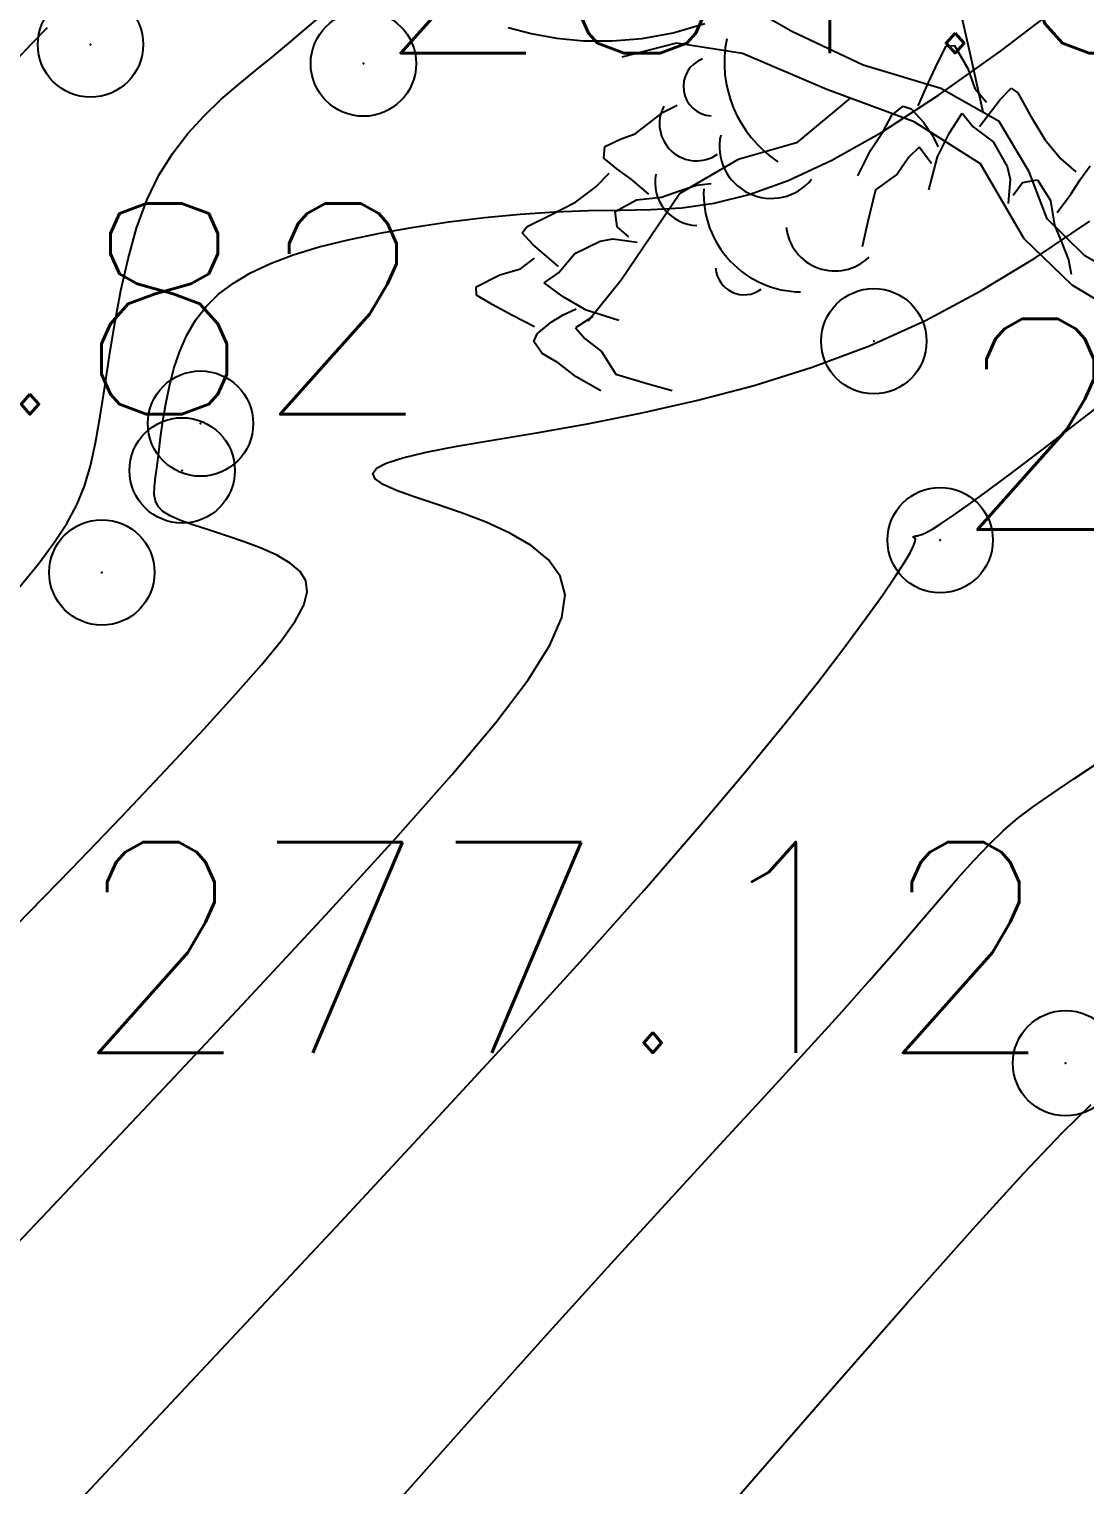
# Model space of a CAD drawing. Header units: millimetres. Extents: x 524954 to 526204, y 9523489 to 9524010.
# Drawn here: x 526012.23 to 526017.24, y 9523735.46 to 9523742.37 of the extents above; entities that cross this region are included whole.
import ezdxf
from ezdxf.enums import TextEntityAlignment as Align

# ---------------------------------------------------------------- set-up
doc = ezdxf.new("R2010")
doc.units = ezdxf.units.MM
doc.header["$PDMODE"] = 32
doc.header["$PDSIZE"] = 0.5
doc.linetypes.add('ACAD_ISO12W100', pattern=[21, 12, -3, 0, -3, 0, -3])
for name, color, linetype in [('Arbre', 34, 'ACAD_ISO12W100'), ('CN_01_00', 3, 'Continuous'), ('CN_02_00', 4, 'Continuous'), ('CN_10_00', 1, 'Continuous'), ('TopoAlt', 3, 'Continuous'), ('TOPOJIS', 7, 'Continuous')]:
    doc.layers.add(name, color=color, linetype=linetype)
doc.styles.add('Simplex 1.0', font='Simplex.shx', dxfattribs={"width": 0.99, "height": 1})

# ---------------------------------------------------------------- blocks, each defined once
blk = doc.blocks.new('TCPOINT M')
at = {"color": 0}
blk.add_point((0, 0), dxfattribs=at)
at = {"layer": 'TopoAlt', "style": 'Simplex 1.0', "width": 0.99}
blk.add_attdef('ALT', (0.15, 0.15), '', height=1, dxfattribs=at)
blk = doc.blocks.new('v088')
at = {"linetype": 'Continuous'}
for p, q in [((-1.5592, 4.9668), (-1.6346, 5.3011)), ((-2.4003, 5.0425), (-2.6206, 5.1685)), ((-2.9464, 4.9876), (-3.2062, 4.92)), ((-2.6344, 4.9381), (-2.9464, 4.9876)), ((-2.0611, 4.8817), (-2.4003, 5.0425)), ((-2.2328, 4.7662), (-2.6344, 4.9381)), ((-1.4917, 4.6586), (-1.5592, 4.9668)), ((-1.6919, 4.7713), (-2.0611, 4.8817)), ((-1.415, 4.6154), (-1.6919, 4.7713)), ((-2.1227, 4.7254), (-2.3768, 4.5144)), ((-1.8192, 4.6131), (-2.2328, 4.7662)), ((-1.5041, 4.4145), (-1.8192, 4.6131)), ((-1.2732, 4.3758), (-1.415, 4.6154)), ((-2.3768, 4.5144), (-2.655, 4.434)), ((-2.655, 4.434), (-2.9315, 4.2727)), ((-1.2976, 4.0581), (-1.5041, 4.4145)), ((-1.1877, 4.1537), (-1.2732, 4.3758)), ((-2.9315, 4.2727), (-3.209, 3.8627)), ((-1.0099, 3.9771), (-1.1877, 4.1537)), ((-1.0692, 3.839), (-1.2976, 4.0581)), ((-0.8085, 3.8631), (-1.0099, 3.9771)), ((-3.209, 3.8627), (-3.3666, 3.6666)), ((-0.6849, 3.6045), (-1.0692, 3.839))]:
    blk.add_line(p, q, dxfattribs=at)
at = {"color": 3, "linetype": 'Continuous'}
for p, q in [((-1.6668, 4.9726), (-1.6283, 4.976)), ((-1.6283, 4.976), (-1.5645, 4.8667)), ((-1.7068, 4.8945), (-1.6668, 4.9726)), ((-1.7514, 4.7999), (-1.7068, 4.8945)), ((-1.5645, 4.8667), (-1.5307, 4.7714)), ((-1.8008, 4.6887), (-1.7514, 4.7999)), ((-1.5307, 4.7714), (-1.4755, 4.7074)), ((-1.4112, 4.7196), (-1.3587, 4.7727)), ((-1.3587, 4.7727), (-1.3272, 4.7513)), ((-1.5083, 4.5916), (-1.4112, 4.7196)), ((-1.3272, 4.7513), (-1.2679, 4.6451)), ((-3.1435, 4.5571), (-3.0095, 4.66)), ((-3.0095, 4.66), (-2.9439, 4.6918)), ((-1.9657, 4.5674), (-1.9257, 4.6454)), ((-1.9257, 4.6454), (-1.871, 4.6871)), ((-1.871, 4.6871), (-1.8334, 4.6747)), ((-1.8334, 4.6747), (-1.7744, 4.6115)), ((-1.6512, 4.5605), (-1.5907, 4.6542)), ((-1.5907, 4.6542), (-1.5392, 4.5896)), ((-1.2679, 4.6451), (-1.1988, 4.529)), ((-2.0269, 4.4774), (-1.9657, 4.5674)), ((-1.7744, 4.6115), (-1.7365, 4.5561)), ((-1.7081, 4.4479), (-1.6512, 4.5605)), ((-1.5392, 4.5896), (-1.4434, 4.5178)), ((-3.2911, 4.4407), (-3.2867, 4.4956)), ((-3.2867, 4.4956), (-3.2101, 4.5328)), ((-3.2101, 4.5328), (-3.1435, 4.5571)), ((-1.7952, 4.494), (-1.8447, 4.4455)), ((-1.7371, 4.415), (-1.7952, 4.494)), ((-1.7365, 4.5561), (-1.7054, 4.4954)), ((-1.4434, 4.5178), (-1.3781, 4.401)), ((-1.1988, 4.529), (-1.1228, 4.4377)), ((-3.2303, 4.3905), (-3.2911, 4.4407)), ((-2.0862, 4.3565), (-2.0269, 4.4774)), ((-1.8447, 4.4455), (-1.8998, 4.3645)), ((-1.7488, 4.2914), (-1.7081, 4.4479)), ((-1.1228, 4.4377), (-1.0524, 4.3767)), ((-3.3314, 4.3035), (-3.2664, 4.3702)), ((-3.1617, 4.3413), (-3.2303, 4.3905)), ((-1.8998, 4.3645), (-2.0031, 4.2901)), ((-1.3781, 4.401), (-1.3629, 4.3412)), ((-1.0302, 4.3418), (-0.9835, 4.4054)), ((-3.4268, 4.2328), (-3.3314, 4.3035)), ((-3.0788, 4.2707), (-3.1617, 4.3413)), ((-3.0186, 4.2553), (-2.9333, 4.2859)), ((-2.9333, 4.2859), (-2.8514, 4.3121)), ((-2.8514, 4.3121), (-2.7828, 4.3211)), ((-2.0031, 4.2901), (-2.0401, 4.1343)), ((-1.3629, 4.3412), (-1.3723, 4.2259)), ((-1.3485, 4.2656), (-1.3049, 4.3248)), ((-1.3049, 4.3248), (-1.2331, 4.3384)), ((-1.2331, 4.3384), (-1.1715, 4.2405)), ((-1.0754, 4.2705), (-1.0302, 4.3418)), ((-3.5467, 4.1705), (-3.4268, 4.2328)), ((-3.2386, 4.1877), (-3.1373, 4.2436)), ((-3.1373, 4.2436), (-3.0186, 4.2553)), ((-1.1715, 4.2405), (-1.153, 4.1227)), ((-1.1411, 4.1837), (-1.0754, 4.2705)), ((-3.6561, 4.1174), (-3.5467, 4.1705)), ((-3.2291, 4.1152), (-3.2386, 4.1877)), ((-3.6793, 4.0872), (-3.6561, 4.1174)), ((-3.6294, 4.0317), (-3.6793, 4.0872)), ((-3.1725, 4.0683), (-3.2291, 4.1152)), ((-2.0401, 4.1343), (-2.0653, 4.0199)), ((-1.153, 4.1227), (-1.1176, 4.0393)), ((-3.5071, 3.9275), (-3.6294, 4.0317)), ((-3.4297, 3.988), (-3.3093, 4.0465)), ((-3.3093, 4.0465), (-3.2488, 4.0583)), ((-3.2488, 4.0583), (-3.1342, 4.0423)), ((-1.1176, 4.0393), (-1.0867, 3.9591)), ((-3.6878, 3.9154), (-3.6208, 3.9668)), ((-3.5069, 3.8964), (-3.4297, 3.988)), ((-1.0867, 3.9591), (-1.0738, 3.891)), ((-3.8977, 3.8297), (-3.785, 3.8871)), ((-3.785, 3.8871), (-3.6878, 3.9154)), ((-3.5743, 3.8488), (-3.5069, 3.8964)), ((-3.8965, 3.791), (-3.8977, 3.8297)), ((-3.4842, 3.783), (-3.5743, 3.8488)), ((-3.8209, 3.7466), (-3.8965, 3.791)), ((-3.729, 3.6966), (-3.8209, 3.7466)), ((-3.3751, 3.7197), (-3.4842, 3.783)), ((-3.6208, 3.641), (-3.729, 3.6966)), ((-3.6087, 3.6076), (-3.5422, 3.6629)), ((-3.5422, 3.6629), (-3.4847, 3.6976)), ((-3.4847, 3.6976), (-3.4223, 3.7252)), ((-3.3439, 3.6889), (-3.4261, 3.6355)), ((-3.2212, 3.6701), (-3.3751, 3.7197)), ((-3.6232, 3.5708), (-3.6087, 3.6076)), ((-3.4261, 3.6355), (-3.3805, 3.5833)), ((-3.5847, 3.5138), (-3.6232, 3.5708)), ((-3.3805, 3.5833), (-3.3028, 3.5236)), ((-3.5091, 3.4694), (-3.5847, 3.5138)), ((-3.4228, 3.4031), (-3.5091, 3.4694)), ((-3.3028, 3.5236), (-3.2344, 3.4162)), ((-3.3055, 3.337), (-3.4228, 3.4031)), ((-3.2344, 3.4162), (-3.081, 3.3703)), ((-3.081, 3.3703), (-2.9682, 3.3386))]:
    blk.add_line(p, q, dxfattribs=at)
for centre, major_axis, start_param, end_param in [((-2.1547, 4.8961), (-0.3995, 0.3995), 0.587708, 1.773422), ((-2.774, 4.7815), (-0.099, 0.099), -0.421529, 2.292047), ((-2.8514, 4.6047), (-0.1246, 0.1246), 0.293965, 2.957824), ((-2.4968, 4.4965), (0.1741, 0.1741), 2.133893, 4.816631), ((-2.8441, 4.3258), (-0.1445, 0.1445), 0.590553, 2.325666), ((-2.352, 4.2724), (0.3298, 0.3298), 2.307735, 3.914618), ((-2.1954, 4.1377), (0.1641, 0.1641), 2.463212, 4.701636), ((-2.6253, 3.929), (0.0964, 0.0964), 2.435534, 4.557933)]:
    blk.add_ellipse(centre, major_axis=major_axis, ratio=1, start_param=start_param, end_param=end_param, dxfattribs=at)

msp = doc.modelspace()

# ---------------------------------------------------------------- linework, layer by layer
at = {"layer": 'CN_01_00', "flags": 128}
for points, elevation in [([(526012.1652, 9523738.1137), (526012.4275, 9523738.3829), (526012.6647, 9523738.6303), (526012.8749, 9523738.853), (526013.0562, 9523739.0479), (526013.2072, 9523739.2133), (526013.3286, 9523739.3513), (526013.4219, 9523739.4654), (526013.4883, 9523739.5588), (526013.5292, 9523739.635), (526013.5459, 9523739.6974), (526013.5397, 9523739.7492), (526013.512, 9523739.7939), (526013.4646, 9523739.8342), (526013.4015, 9523739.8711), (526013.3272, 9523739.9048), (526013.2461, 9523739.9357), (526013.1628, 9523739.9639), (526013.0817, 9523739.99), (526013.0073, 9523740.0141), (526012.9442, 9523740.0366), (526012.8958, 9523740.0579), (526012.8611, 9523740.0795), (526012.8382, 9523740.1027), (526012.8253, 9523740.129), (526012.8202, 9523740.1599), (526012.8212, 9523740.1969), (526012.8262, 9523740.2414), (526012.8333, 9523740.295), (526012.841, 9523740.3585), (526012.8498, 9523740.4304), (526012.8606, 9523740.5084), (526012.8742, 9523740.5906), (526012.8915, 9523740.6746), (526012.9135, 9523740.7584), (526012.941, 9523740.8397), (526012.975, 9523740.9165), (526013.0163, 9523740.987), (526013.0661, 9523741.0513), (526013.1254, 9523741.1099), (526013.1952, 9523741.1632), (526013.2767, 9523741.2119), (526013.3709, 9523741.2563), (526013.4789, 9523741.297), (526013.6018, 9523741.3345), (526013.7399, 9523741.3692), (526013.8907, 9523741.4008), (526014.051, 9523741.4291), (526014.2175, 9523741.4536), (526014.3869, 9523741.474), (526014.556, 9523741.4901), (526014.7216, 9523741.5013), (526014.8804, 9523741.5075), (526015.0306, 9523741.5093), (526015.1764, 9523741.5117), (526015.3234, 9523741.5209), (526015.4772, 9523741.5428), (526015.6433, 9523741.5836), (526015.8274, 9523741.6493), (526016.0351, 9523741.746), (526016.272, 9523741.8798), (526016.5413, 9523742.0544), (526016.8361, 9523742.2643), (526017.1473, 9523742.5016)], 281), ([(526012.1663, 9523742.2235), (526012.239, 9523742.3006), (526012.3128, 9523742.3758)], 283), ([(526012.4248, 9523735.3407), (526012.8513, 9523735.7962), (526013.2813, 9523736.2548), (526013.7049, 9523736.7076), (526014.1126, 9523737.1456), (526014.4945, 9523737.5597), (526014.8409, 9523737.9409), (526015.1444, 9523738.2821), (526015.4058, 9523738.5835), (526015.6286, 9523738.8475), (526015.816, 9523739.0763), (526015.9713, 9523739.2722), (526016.0976, 9523739.4372), (526016.1983, 9523739.5738), (526016.2766, 9523739.6842), (526016.3356, 9523739.7706), (526016.3781, 9523739.836), (526016.4065, 9523739.8834), (526016.4234, 9523739.9157), (526016.4314, 9523739.936), (526016.4328, 9523739.9471), (526016.4304, 9523739.9522), (526016.4266, 9523739.9542), (526016.4235, 9523739.9556), (526016.4217, 9523739.9568), (526016.4212, 9523739.9581), (526016.422, 9523739.9592), (526016.4242, 9523739.9604), (526016.428, 9523739.9616), (526016.4333, 9523739.9629), (526016.4402, 9523739.9642), (526016.4492, 9523739.9661), (526016.4625, 9523739.9704), (526016.4827, 9523739.9795), (526016.5125, 9523739.9958), (526016.5544, 9523740.0217), (526016.6112, 9523740.0595), (526016.6854, 9523740.1115), (526016.7795, 9523740.1802), (526016.8966, 9523740.2679), (526017.0401, 9523740.3772), (526017.2139, 9523740.5105), (526017.4218, 9523740.6705)], 279), ([(526015.5708, 9523735.3809), (526016.0135, 9523735.8904), (526016.3963, 9523736.3267), (526016.7051, 9523736.6732), (526016.9457, 9523736.9366), (526017.1291, 9523737.1293), (526017.2662, 9523737.2638)], 277)]:
    msp.add_lwpolyline(points, dxfattribs=dict(at, elevation=elevation))
at = {"layer": 'CN_02_00', "flags": 128}
for points, elevation in [([(526012.1772, 9523739.7175), (526012.2706, 9523739.8313), (526012.3457, 9523739.9312), (526012.4052, 9523740.0223), (526012.4518, 9523740.11), (526012.4882, 9523740.1996), (526012.5172, 9523740.2964), (526012.5416, 9523740.4057), (526012.5637, 9523740.5312), (526012.5854, 9523740.6702), (526012.608, 9523740.8187), (526012.633, 9523740.9724), (526012.6617, 9523741.1272), (526012.6956, 9523741.279), (526012.7361, 9523741.4235), (526012.7847, 9523741.5566), (526012.8423, 9523741.6752), (526012.9077, 9523741.7802), (526012.9796, 9523741.8736), (526013.0563, 9523741.9575), (526013.1364, 9523742.0338), (526013.2182, 9523742.1045), (526013.3003, 9523742.1716), (526013.381, 9523742.2371), (526013.4591, 9523742.3024), (526013.5343, 9523742.3663), (526013.6064, 9523742.4268)], 282), ([(526014.4987, 9523742.3768), (526014.6083, 9523742.3478), (526014.7283, 9523742.3261), (526014.8573, 9523742.3136), (526014.9936, 9523742.3122), (526015.1359, 9523742.3241), (526015.2825, 9523742.3511), (526015.4321, 9523742.3953)], 282), ([(526013.9602, 9523735.3625), (526014.3407, 9523735.7913), (526014.6827, 9523736.1726), (526014.9889, 9523736.5106), (526015.2618, 9523736.8091), (526015.5039, 9523737.0724), (526015.7177, 9523737.3044), (526015.9056, 9523737.5092), (526016.0703, 9523737.6908), (526016.2142, 9523737.8528), (526016.3399, 9523737.9971), (526016.4498, 9523738.125), (526016.5464, 9523738.2377), (526016.6322, 9523738.3367), (526016.7097, 9523738.4233), (526016.7814, 9523738.4988), (526016.8499, 9523738.5646), (526016.9183, 9523738.6228), (526016.9924, 9523738.6788), (526017.0788, 9523738.739), (526017.184, 9523738.8095), (526017.3147, 9523738.8966)], 278)]:
    msp.add_lwpolyline(points, dxfattribs=dict(at, elevation=elevation))
at = {"layer": 'CN_10_00', "elevation": 280, "flags": 128}
msp.add_lwpolyline([(526011.8197, 9523736.2379), (526012.3144, 9523736.7584), (526012.7931, 9523737.2649), (526013.2384, 9523737.7396), (526013.6334, 9523738.1648), (526013.9643, 9523738.5269), (526014.232, 9523738.8289), (526014.4405, 9523739.0777), (526014.5943, 9523739.2806), (526014.6976, 9523739.4444), (526014.7546, 9523739.5763), (526014.7695, 9523739.6834), (526014.7467, 9523739.7726), (526014.6909, 9523739.85), (526014.6088, 9523739.9178), (526014.5077, 9523739.9768), (526014.3948, 9523740.0282), (526014.2774, 9523740.073), (526014.1626, 9523740.1123), (526014.0578, 9523740.147), (526013.9702, 9523740.1782), (526013.9061, 9523740.2068), (526013.8677, 9523740.2336), (526013.8565, 9523740.2591), (526013.8738, 9523740.284), (526013.921, 9523740.3088), (526013.9993, 9523740.3341), (526014.1103, 9523740.3605), (526014.2551, 9523740.3887), (526014.4342, 9523740.4194), (526014.643, 9523740.4544), (526014.8761, 9523740.4957), (526015.1281, 9523740.5452), (526015.3933, 9523740.6051), (526015.6664, 9523740.6771), (526015.9418, 9523740.7633), (526016.2141, 9523740.8658), (526016.4792, 9523740.9861), (526016.7394, 9523741.1247), (526016.9984, 9523741.2818), (526017.26, 9523741.4573)], dxfattribs=at)

# ---------------------------------------------------------------- block references
at = {"layer": 'Arbre'}
msp.add_blockref('v088', (526018.2451, 9523737.315), dxfattribs=at)
at = {"layer": 'TOPOJIS'}
ref = msp.add_blockref('TCPOINT M', (526013.8124, 9523742.2046, 281.65), dxfattribs=at)
ref.add_attrib('ALT', '281.65', (526013.8624, 9523742.2546, 281.65), dxfattribs={"layer": 'TopoAlt', "height": 1, "style": 'Simplex 1.0', "width": 0.99})
for p in [(526012.5175, 9523742.2954, 282.78), (526016.2347, 9523740.8871, 280.31), (526013.0393, 9523740.4962, 280.33), (526012.9524, 9523740.2741, 280.28), (526012.5714, 9523739.7898, 281.84)]:
    msp.add_blockref('TCPOINT M', p, dxfattribs=at)
ref = msp.add_blockref('TCPOINT M', (526009.4223, 9523740.4907, 283.82), dxfattribs=at)
ref.add_attrib('ALT', '283.82', (526009.4723, 9523740.5407, 283.82), dxfattribs={"layer": 'TopoAlt', "height": 1, "style": 'Simplex 1.0', "width": 0.99})
ref = msp.add_blockref('TCPOINT M', (526016.5494, 9523739.943, 278.95), dxfattribs=at)
ref.add_attrib('ALT', '278.95', (526016.5994, 9523739.993, 278.95), dxfattribs={"layer": 'TopoAlt', "height": 1, "style": 'Simplex 1.0', "width": 0.99})
ref = msp.add_blockref('TCPOINT M', (526017.1445, 9523737.4603, 277.12), dxfattribs=at)
ref.add_attrib('ALT', '277.12', dxfattribs={"layer": 'TopoAlt', "height": 1, "style": 'Simplex 1.0', "width": 0.99}).set_placement((526017.0945, 9523737.5103, 277.12), align=Align.RIGHT)

doc.saveas('drawing.dxf')
